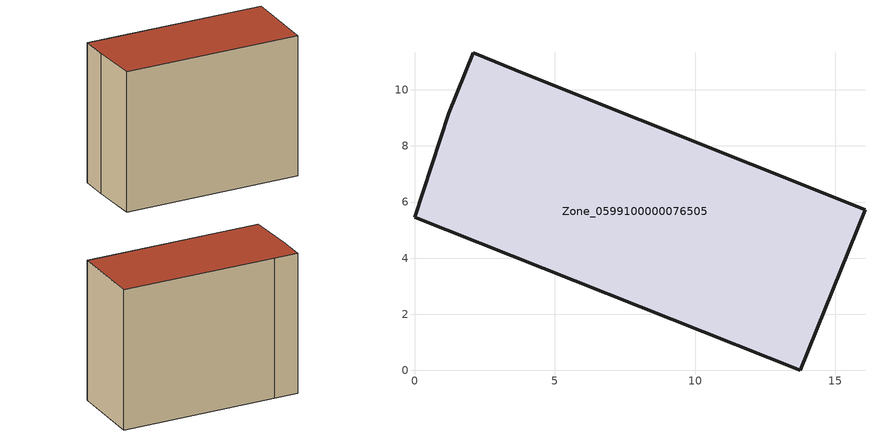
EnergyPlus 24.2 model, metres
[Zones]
Zone_0599100000076505
 floor ground (C_G): 16.05,5.73 13.75,0 0,5.46 1.23,9.17 2.09,11.33 3.96,10.56 z0
 wall outside (C_F): 3.96,10.56 2.09,11.33 1.23,9.17 0,5.46 13.75,0 16.05,5.73 3.96,10.56 z0:11.88
 roof outside (C_R): 13.75,0 16.05,5.73 3.96,10.56 2.09,11.33 1.23,9.17 0,5.46 z11.88
[BUILDING]
Pand.0599100000076505: North Axis=0; Terrain=City; Loads Convergence Tolerance Value=0.04; Temperature Convergence Tolerance Value=0.4; Solar Distribution=FullExterior; Maximum Number of Warmup Days=25; Minimum Number of Warmup Days=1
[Site:Location]
Rotterdam.The.Hague.AP_ZH_NLD Design_Conditions: Latitude=51.96; Longitude=4.45; Time Zone=1; Elevation=-4.5
[SITE:GROUNDTEMPERATURE:BUILDINGSURFACE]
18, 18, 18, 18, 18, 18, 18, 18, 18, 18, 18, 18
[MATERIAL] Thermal Absorptance=0.9; Solar Absorptance=0.7; Visible Absorptance=0.7
Name | Roughness | Thickness | Conductivity | Density | Specific Heat
G.TI.1946 | MediumSmooth | 0.15 | 1 | 540 | 1210
F.TI.1946 | Rough | 0.3 | 0.857143 | 1920 | 840
R.TI.1946 | MediumRough | 0.2 | 0.1 | 1500 | 1000
[CONSTRUCTION]
C_G: G.TI.1946
C_F: F.TI.1946
C_R: R.TI.1946
[ZONE]
Zone_0599100000076505: Type=1; Multiplier=1; Ceiling Height=Autocalculate; Volume=Autocalculate; Floor Area=autocalculate; Part of Total Floor Area=Yes
[ZONEINFILTRATION:DESIGNFLOWRATE]
Infil_Zone_0599100000076505: Zone or ZoneList or Space or SpaceList=Zone_0599100000076505; Schedule=AlwaysOn; Design Flow Rate Calculation Method=Flow/Area; Flow Rate per Floor Area=0.003; Constant Term Coefficient=1; Temperature Term Coefficient=0; Velocity Term Coefficient=0; Velocity Squared Term Coefficient=0
[HVACTEMPLATE:ZONE:IDEALLOADSAIRSYSTEM]
Zone_0599100000076505: Maximum Heating Supply Air Temperature=50; Minimum Cooling Supply Air Temperature=13; Maximum Heating Supply Air Humidity Ratio=0.0156; Minimum Cooling Supply Air Humidity Ratio=0.0077; Heating Limit=NoLimit; Cooling Limit=NoLimit; Dehumidification Control Type=ConstantSensibleHeatRatio; Cooling Sensible Heat Ratio=0.7; Dehumidification Setpoint=60; Humidification Control Type=None; Humidification Setpoint=30; Outdoor Air Method=None; Outdoor Air Flow Rate per Person=0.00944; Outdoor Air Flow Rate per Zone Floor Area=0; Outdoor Air Flow Rate per Zone=0; Demand Controlled Ventilation Type=None; Outdoor Air Economizer Type=NoEconomizer; Heat Recovery Type=None; Sensible Heat Recovery Effectiveness=0.7; Latent Heat Recovery Effectiveness=0.65
[ZONECONTROL:THERMOSTAT]
ThermostatControl_Zone_0599100000076505: Zone or ZoneList=Zone_0599100000076505; Control Type Schedule=DualSetpointControlType; Control 1=Thermostat_Zone_0599100000076505; Temperature Difference Between Cutout And Setpoint=0
[THERMOSTATSETPOINT:DUALSETPOINT]
Thermostat_Zone_0599100000076505: Heating Setpoint Temperature Schedule=HeatingSetpoint_Zone_0599100000076505; Cooling Setpoint Temperature Schedule=CoolingSetpoint_Zone_0599100000076505
[SCHEDULE:COMPACT]
HeatingSetpoint_Zone_0599100000076505: Through: 12/31, For: AllDays, Until: 24:00, 21
CoolingSetpoint_Zone_0599100000076505: Through: 12/31, For: AllDays, Until: 24:00, 24
DualSetpointControlType: Through: 12/31, For: AllDays, Until: 24:00, 4
AlwaysOn: Through: 12/31, For: AllDays, Until: 24:00, 1
